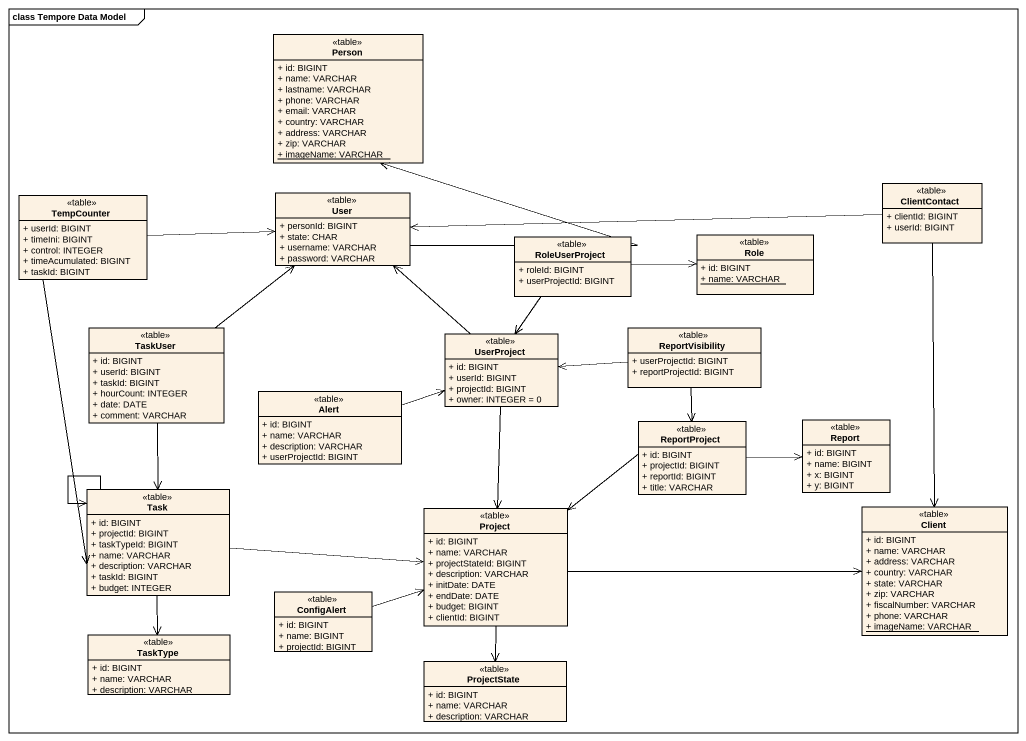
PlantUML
@startuml
mainframe class Tempore Data Model
hide circle
hide empty members
skinparam classAttributeIconSize 0
class "Person" as Person_ <<table>> {
  + id: BIGINT
  + name: VARCHAR
  + lastname: VARCHAR
  + phone: VARCHAR
  + email: VARCHAR
  + country: VARCHAR
  + address: VARCHAR
  + zip: VARCHAR
  {static} + imageName: VARCHAR
}
class TempCounter <<table>> {
  + userId: BIGINT
  + timeIni: BIGINT
  + control: INTEGER
  + timeAcumulated: BIGINT
  + taskId: BIGINT
}
class User <<table>> {
  + personId: BIGINT
  + state: CHAR
  + username: VARCHAR
  + password: VARCHAR
}
class ClientContact <<table>> {
  + clientId: BIGINT
  + userId: BIGINT
}
class RoleUserProject <<table>> {
  + roleId: BIGINT
  + userProjectId: BIGINT
}
class Role <<table>> {
  + id: BIGINT
  {static} + name: VARCHAR
}
class TaskUser <<table>> {
  + id: BIGINT
  + userId: BIGINT
  + taskId: BIGINT
  + hourCount: INTEGER
  + date: DATE
  + comment: VARCHAR
}
class UserProject <<table>> {
  + id: BIGINT
  + userId: BIGINT
  + projectId: BIGINT
  + owner: INTEGER = 0
}
class ReportVisibility <<table>> {
  + userProjectId: BIGINT
  + reportProjectId: BIGINT
}
class Alert <<table>> {
  + id: BIGINT
  + name: VARCHAR
  + description: VARCHAR
  + userProjectId: BIGINT
}
class ReportProject <<table>> {
  + id: BIGINT
  + projectId: BIGINT
  + reportId: BIGINT
  + title: VARCHAR
}
class Report <<table>> {
  + id: BIGINT
  + name: BIGINT
  + x: BIGINT
  + y: BIGINT
}
class Task <<table>> {
  + id: BIGINT
  + projectId: BIGINT
  + taskTypeId: BIGINT
  + name: VARCHAR
  + description: VARCHAR
  + taskId: BIGINT
  + budget: INTEGER
}
class Project <<table>> {
  + id: BIGINT
  + name: VARCHAR
  + projectStateId: BIGINT
  + description: VARCHAR
  + initDate: DATE
  + endDate: DATE
  + budget: BIGINT
  + clientId: BIGINT
}
class Client <<table>> {
  + id: BIGINT
  + name: VARCHAR
  + address: VARCHAR
  + country: VARCHAR
  + state: VARCHAR
  + zip: VARCHAR
  + fiscalNumber: VARCHAR
  + phone: VARCHAR
  {static} + imageName: VARCHAR
}
class ConfigAlert <<table>> {
  + id: BIGINT
  + name: BIGINT
  + projectId: BIGINT
}
class TaskType <<table>> {
  + id: BIGINT
  + name: VARCHAR
  + description: VARCHAR
}
class ProjectState <<table>> {
  + id: BIGINT
  + name: VARCHAR
  + description: VARCHAR
}
TempCounter -right-> User
TempCounter --> Task
User -up-> Person_
ClientContact -left-> User
ClientContact --> Client
RoleUserProject -right-> Role
RoleUserProject --> UserProject
TaskUser -up-> User
TaskUser --> Task
UserProject -up-> User
UserProject --> Project
ReportVisibility -left-> UserProject
ReportVisibility --> ReportProject
Alert -right-> UserProject
ReportProject -right-> Report
ReportProject -left-> Project
Task --> Task
Task -right-> Project
Task --> TaskType
Project -right-> Client
Project --> ProjectState
ConfigAlert -right-> Project
@enduml
